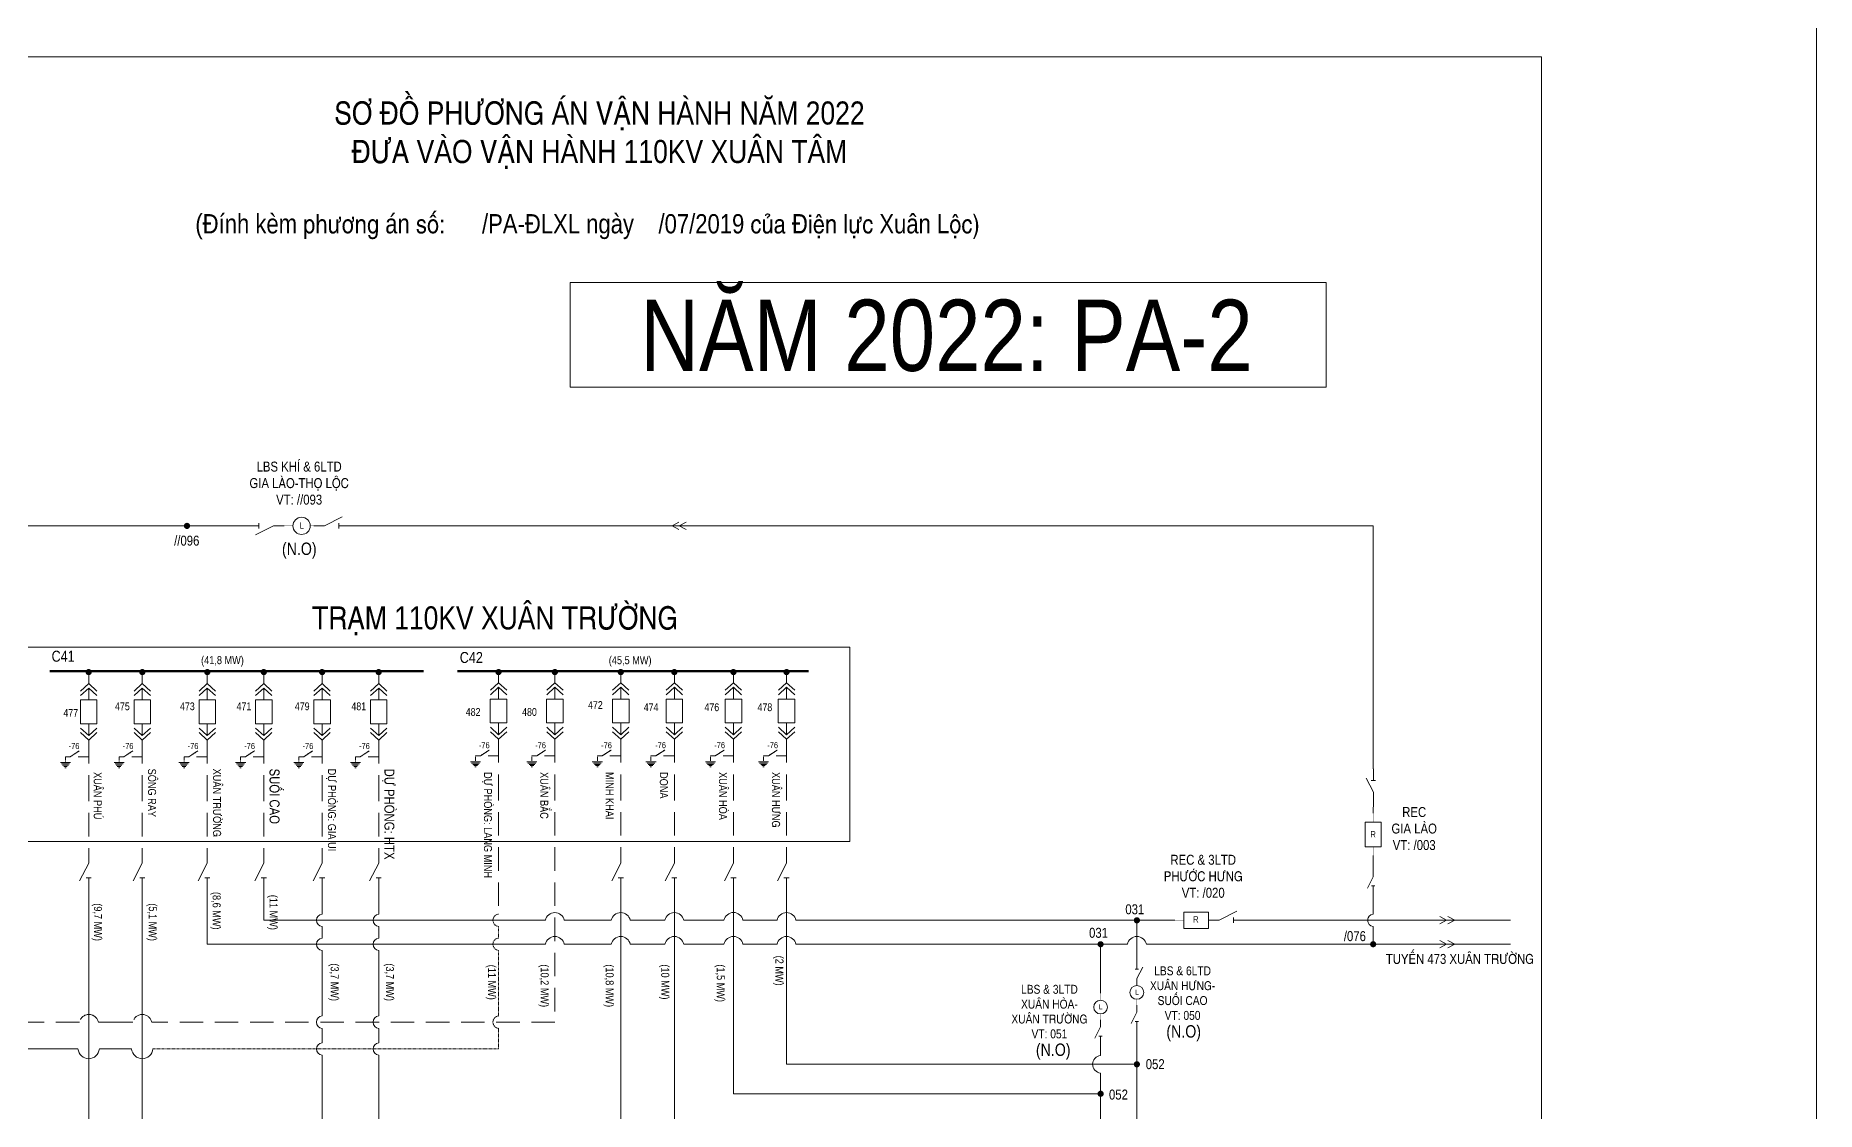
# Model space of a CAD drawing. Header units: inches. Extents: x 2152 to 4977, y -3144 to -873.
# Drawn here: x 4597.3 to 4977, y -1571 to -1341.6 of the extents above; entities that cross this region are included whole.
import ezdxf
from ezdxf.enums import TextEntityAlignment as Align

# ---------------------------------------------------------------- set-up
doc = ezdxf.new("R2010")
doc.units = ezdxf.units.IN
doc.header["$LTSCALE"] = 0.2
doc.header["$MEASUREMENT"] = 0
doc.linetypes.add('DASHED', pattern=[0.75, 0.5, -0.25])
doc.layers.get('0').update_dxf_attribs({"lineweight": 5})
for name, color, linetype, lineweight in [('Cap ngam', 1, 'DASHED', 15), ('Day 110kV', 4, 'Continuous', 13), ('Day 22kV', 1, 'Continuous', 13), ('Khung', 7, 'Continuous', 13), ('Text', 7, 'Continuous', 9), ('Thiet bi', 3, 'Continuous', 9), ('Tuyen 475', 6, 'Continuous', 13)]:
    doc.layers.add(name, color=color, linetype=linetype, lineweight=lineweight)
doc.styles.add('V-H-C', font='VHELVCN.TTF')
doc.styles.add('V-H-C-B', font='VHELVCB.TTF')

# ---------------------------------------------------------------- blocks, each defined once
blk = doc.blocks.new('MAT CAT')
at = {"color": 0}
for points in [[(-0.97, 5.81), (0, 6.7), (0.97, 5.81)], [(-0.97, 5.28), (0, 6.17), (0.97, 5.28)], [(0, 4.76), (0, 6.17)], [(-0.97, 1.42), (0, 0.53), (0.97, 1.42)], [(-0.97, 0.89), (0, 0), (0.97, 0.89)], [(0, 1.94), (0, 0.53)]]:
    blk.add_lwpolyline(points, dxfattribs=at)
blk.add_lwpolyline([(-0.98, 4.76), (0.98, 4.76), (0.98, 1.94), (-0.98, 1.94)], close=True, dxfattribs=at)
blk = doc.blocks.new('NOI DAT')
at = {"color": 0}
for points in [[(0.6, 0), (-0.6, 0)], [(-0.47, -0.15), (0.47, -0.15)], [(-0.34, -0.31), (0.34, -0.31)], [(-0.21, -0.46), (0.21, -0.46)], [(-0.08, -0.62), (0.08, -0.62)]]:
    blk.add_lwpolyline(points, dxfattribs=at)
blk = doc.blocks.new('DTD MC')
at = {"layer": 'Day 110kV', "color": 1, "linetype": 'DASHED'}
blk.add_lwpolyline([(1377.92, 454.43), (1374.95, 452.52), (1373.34, 452.52), (1373.34, 450.53)], dxfattribs=at)
at = {"layer": 'Thiet bi'}
for points in [[(1373.34, 452.52), (1374.95, 452.52), (1377.92, 454.43)], [(1381.08, 452.52), (1377.54, 452.52)]]:
    blk.add_lwpolyline(points, dxfattribs=at)
at = {"layer": 'Thiet bi', "xscale": 2.809729812779096, "yscale": 2.809729812779096, "zscale": 2.809729812779032}
blk.add_blockref('NOI DAT', (1373.34, 450.53), dxfattribs=at)
blk = doc.blocks.new('ALTD')
at = {"color": 0}
for points in [[(3.38, 1.08), (1.27, 0), (0, 0)], [(2.99, 0.31), (2.99, -0.31)], [(2.99, 0), (4.73, 0)]]:
    blk.add_lwpolyline(points, dxfattribs=at)

msp = doc.modelspace()

# ---------------------------------------------------------------- linework, layer by layer
at = {"layer": 'Cap ngam', "linetype": 'DASHED', "ltscale": 50, "elevation": 0.2}
for points in [[(4608.61, -1491.83), (4608.61, -1499.89), (4608.61, -1499.89), (4608.61, -1515.81)], [(4620.04, -1491.83), (4620.04, -1499.89), (4620.04, -1499.89), (4620.04, -1515.81)], [(4633.9, -1491.83), (4633.9, -1499.89), (4633.9, -1499.89), (4633.9, -1515.81), (4633.9, -1515.81)], [(4645.95, -1491.83), (4645.95, -1499.89), (4645.95, -1499.89), (4645.95, -1515.81), (4645.95, -1515.81)], [(4658.39, -1491.83), (4658.39, -1499.89), (4658.39, -1499.89), (4658.39, -1515.81), (4658.39, -1515.81)], [(4670.45, -1491.83), (4670.45, -1499.89), (4670.45, -1499.89), (4670.45, -1515.81), (4670.45, -1515.81)], [(4696.01, -1491.65), (4696.01, -1499.7), (4696.01, -1499.7), (4696.01, -1528.95), (4696.01, -1528.95)], [(4708.02, -1491.65), (4708.02, -1499.7), (4708.02, -1499.7), (4708.02, -1552.01)], [(4722.08, -1491.65), (4722.08, -1499.7), (4722.08, -1499.7), (4722.08, -1515.81)], [(4733.51, -1491.65), (4733.51, -1499.7), (4733.51, -1499.7), (4733.51, -1515.81)], [(4746.11, -1491.65), (4746.11, -1499.7), (4746.11, -1499.7), (4746.11, -1515.81)], [(4757.43, -1491.65), (4757.43, -1499.7), (4757.43, -1499.7), (4757.43, -1515.81)]]:
    msp.add_lwpolyline(points, dxfattribs=at)
at = {"layer": 'Cap ngam', "elevation": 0.2}
for points in [[(4696.01, -1528.95), (4696.01, -1528.95, 0.899221), (4696.01, -1531.6)], [(4696.01, -1534.06), (4696.01, -1534.06, 0.899221), (4696.01, -1536.71)], [(4696.01, -1550.68), (4696.01, -1550.68, 0.899221), (4696.01, -1553.33)]]:
    msp.add_lwpolyline(points, format="xyb", dxfattribs=at)
for points in [[(4696.01, -1531.6), (4696.01, -1534.06)], [(4696.01, -1536.71), (4696.01, -1550.68)], [(4696.01, -1553.33), (4696.01, -1557.72), (4622.32, -1557.72)]]:
    msp.add_lwpolyline(points, dxfattribs=at)
at = {"layer": 'Cap ngam', "linetype": 'DASHED', "ltscale": 50, "elevation": 0.2}
for points in [[(4613.42, -1552.01), (4610.67, -1552.01, 0.818695), (4606.63, -1552.01), (4594.6, -1552.01)], [(4708.02, -1552.01), (4622.05, -1552.01, 0.818695), (4618.02, -1552.01), (4613.42, -1552.01)]]:
    msp.add_lwpolyline(points, format="xyb", dxfattribs=at)
at = {"layer": 'Day 22kV'}
for p, q in [((4645.95, -1524.31, 0.2), (4645.95, -1530.27, 0.2)), ((4722.08, -1524.31, 0.2), (4722.08, -1699.7, 0.2)), ((4733.51, -1524.31, 0.2), (4733.51, -1699.83, 0.2)), ((4645.95, -1530.27, 0.2), (4702.85, -1530.27, 0.2)), ((4762.25, -1530.27, 0.2), (4840.26, -1530.27, 0.2)), ((4855.9, -1530.27, 0.2), (4911.8, -1530.27, 0.2)), ((4645.95, -1535.38, 0.2), (4702.85, -1535.38, 0.2)), ((4824.4, -1545.81, 0.2), (4824.4, -1535.38, 0.2)), ((4832.14, -1553.84, 0.2), (4832.14, -1560.99, 0.2))]:
    msp.add_line(p, q, dxfattribs=at)
msp.add_lwpolyline([(4372.45, -1346.11), (4918.45, -1346.11), (4918.45, -1732.21), (4372.45, -1732.21)], close=True, dxfattribs=at)
at = {"layer": 'Day 22kV', "elevation": 0.2}
for points in [[(4641.78, -1446.15), (4550.44, -1446.15), (4550.44, -1486.39), (4519.49, -1486.39)], [(4882.53, -1497.99), (4882.53, -1446.15), (4665.09, -1446.15)], [(4696.01, -1479.61), (4696.01, -1477.15)], [(4708.02, -1479.61), (4708.02, -1477.15)], [(4722.08, -1479.61), (4722.08, -1477.15)], [(4733.51, -1479.6), (4733.51, -1477.14)], [(4746.11, -1479.6), (4746.11, -1477.14)], [(4757.43, -1479.6), (4757.43, -1477.14)], [(4608.61, -1479.79), (4608.61, -1477.33)], [(4620.04, -1479.79), (4620.04, -1477.33)], [(4633.9, -1479.79), (4633.9, -1477.33)], [(4645.95, -1479.79), (4645.95, -1477.33)], [(4658.39, -1479.79), (4658.39, -1477.33)], [(4670.45, -1479.79), (4670.45, -1477.33)], [(4882.53, -1507.46), (4882.58, -1504.79)], [(4608.61, -1524.31), (4608.61, -1624.12), (4504.52, -1624.12)], [(4633.9, -1524.31), (4633.9, -1535.38), (4645.95, -1535.38)], [(4670.45, -1524.31), (4670.45, -1528.95)], [(4746.11, -1524.31), (4746.11, -1567.27), (4824.41, -1567.27), (4824.41, -1635.63)], [(4757.43, -1524.31), (4757.43, -1560.99), (4832.14, -1560.99), (4832.14, -1576.11)], [(4670.45, -1531.6), (4670.45, -1534.06)], [(4658.39, -1536.71), (4658.39, -1550.68)], [(4670.45, -1536.71), (4670.45, -1550.68)], [(4658.39, -1553.33), (4658.39, -1556.4)], [(4670.45, -1553.33), (4670.45, -1556.4)], [(4606.33, -1557.72), (4594.29, -1557.72)], [(4617.76, -1557.72), (4610.89, -1557.72)], [(4670.45, -1559.04), (4670.45, -1573.53)]]:
    msp.add_lwpolyline(points, dxfattribs=at)
at = {"layer": 'Day 22kV', "const_width": 0.647, "elevation": 0.2}
for points in [[(4629.57, -1445.82, 1), (4629.57, -1446.49, 1), (4629.57, -1445.82, 2.414214)], [(4832.14, -1529.94, 1), (4832.14, -1530.61, 1), (4832.14, -1529.94, 2.414214)], [(4824.4, -1535.05, 1), (4824.4, -1535.71, 1), (4824.4, -1535.05, 2.414214)], [(4882.53, -1535.05, 1), (4882.53, -1535.71, 1), (4882.53, -1535.05, 2.414214)], [(4832.14, -1560.65, 1), (4832.14, -1561.32, 1), (4832.14, -1560.65, 2.414214)], [(4824.41, -1566.94, 1), (4824.41, -1567.61, 1), (4824.41, -1566.94, 2.414214)]]:
    msp.add_lwpolyline(points, format="xyb", dxfattribs=at)
at = {"layer": 'Day 22kV', "const_width": 0.539, "elevation": 0.2}
msp.add_lwpolyline([(4600.26, -1477.14), (4680.01, -1477.14)], dxfattribs=at)
at = {"layer": 'Day 22kV', "color": 2, "const_width": 0.647, "elevation": 0.2}
for points in [[(4608.61, -1477, 1), (4608.61, -1477.67, 1), (4608.61, -1477, 2.414214)], [(4620.04, -1477, 1), (4620.04, -1477.67, 1), (4620.04, -1477, 2.414214)], [(4633.9, -1477, 1), (4633.9, -1477.67, 1), (4633.9, -1477, 2.414214)], [(4645.95, -1477, 1), (4645.95, -1477.67, 1), (4645.95, -1477, 2.414214)], [(4658.39, -1477, 1), (4658.39, -1477.67, 1), (4658.39, -1477, 2.414214)], [(4670.45, -1477, 1), (4670.45, -1477.67, 1), (4670.45, -1477, 2.414214)]]:
    msp.add_lwpolyline(points, format="xyb", dxfattribs=at)
at = {"layer": 'Day 22kV', "color": 5, "const_width": 0.539, "elevation": 0.2}
msp.add_lwpolyline([(4687.2, -1477.14), (4762.16, -1477.14)], dxfattribs=at)
at = {"layer": 'Day 22kV', "color": 5, "const_width": 0.647, "elevation": 0.2}
for points in [[(4696.01, -1477, 1), (4696.01, -1477.67, 1), (4696.01, -1477, 2.414214)], [(4708.02, -1477, 1), (4708.02, -1477.67, 1), (4708.02, -1477, 2.414214)], [(4722.08, -1477, 1), (4722.08, -1477.67, 1), (4722.08, -1477, 2.414214)], [(4733.51, -1477, 1), (4733.51, -1477.67, 1), (4733.51, -1477, 2.414214)], [(4746.11, -1477, 1), (4746.11, -1477.67, 1), (4746.11, -1477, 2.414214)], [(4757.43, -1477, 1), (4757.43, -1477.67, 1), (4757.43, -1477, 2.414214)]]:
    msp.add_lwpolyline(points, format="xyb", dxfattribs=at)
at = {"layer": 'Day 22kV', "elevation": 0.2}
for points in [[(4620.04, -1524.31), (4620.04, -1617.68), (4610.67, -1617.68, 0.818695), (4606.63, -1617.68), (4579.46, -1617.68)], [(4658.39, -1524.31), (4658.39, -1528.94, 0.899221), (4658.39, -1531.59), (4658.39, -1534.06)], [(4670.45, -1528.95), (4670.45, -1528.95, 0.899221), (4670.45, -1531.6)], [(4714.28, -1530.27), (4710.04, -1530.27, 0.818695), (4706.01, -1530.27), (4702.85, -1530.27)], [(4728.34, -1530.27), (4724.09, -1530.27, 0.818695), (4720.06, -1530.27), (4714.28, -1530.27)], [(4739.21, -1530.27), (4735.52, -1530.27, 0.818695), (4731.49, -1530.27), (4728.34, -1530.27)], [(4752.26, -1530.27), (4748.13, -1530.27, 0.818695), (4744.09, -1530.27), (4739.21, -1530.27)], [(4762.25, -1530.27), (4759.44, -1530.27, 0.818695), (4755.41, -1530.27), (4752.26, -1530.27)], [(4882.53, -1528.94), (4882.53, -1528.94, 0.899221), (4882.53, -1531.59)], [(4658.39, -1534.06), (4658.39, -1534.06, 0.899221), (4658.39, -1536.71)], [(4670.45, -1534.06), (4670.45, -1534.06, 0.899221), (4670.45, -1536.71)], [(4714.28, -1535.38), (4710.04, -1535.38, 0.818695), (4706.01, -1535.38), (4702.85, -1535.38)], [(4728.34, -1535.38), (4724.09, -1535.38, 0.818695), (4720.06, -1535.38), (4714.28, -1535.38)], [(4739.21, -1535.38), (4735.52, -1535.38, 0.818695), (4731.49, -1535.38), (4728.34, -1535.38)], [(4752.26, -1535.38), (4748.13, -1535.38, 0.818695), (4744.09, -1535.38), (4739.21, -1535.38)], [(4826.98, -1535.38), (4759.44, -1535.38, 0.818695), (4755.41, -1535.38), (4752.26, -1535.38)], [(4911.8, -1535.38), (4834.16, -1535.38, 0.818695), (4830.13, -1535.38), (4826.98, -1535.38)], [(4658.39, -1550.68), (4658.39, -1550.68, 0.899221), (4658.39, -1553.33)], [(4670.45, -1550.68), (4670.45, -1550.68, 0.899221), (4670.45, -1553.33)], [(4658.39, -1556.4), (4658.39, -1556.4, 0.899221), (4658.39, -1559.04)], [(4670.45, -1556.4), (4670.45, -1556.4, 0.899221), (4670.45, -1559.04)], [(4606.33, -1557.72), (4606.33, -1557.72, 0.907624), (4610.89, -1557.72), (4610.89, -1557.72)], [(4617.76, -1557.72), (4617.76, -1557.72, 0.907624), (4622.32, -1557.72), (4622.32, -1557.72)], [(4658.39, -1559.04), (4658.39, -1574.86), (4719.79, -1574.86, 0.907624), (4724.35, -1574.86), (4731.23, -1574.86)]]:
    msp.add_lwpolyline(points, format="xyb", dxfattribs=at)
at = {"layer": 'Khung'}
msp.add_lwpolyline([(4314.4, -873.17), (4977.05, -873.17), (4977.05, -1779.16), (4314.4, -1779.16)], close=True, dxfattribs=at)
for points, elevation in [([(4711.27, -1394.21), (4872.49, -1394.21), (4872.49, -1416.57), (4711.27, -1416.57)], 2.59), ([(4573.25, -1472.01), (4770.9, -1472.01), (4770.9, -1513.5), (4573.25, -1513.5)], 0.04)]:
    msp.add_lwpolyline(points, close=True, dxfattribs=dict(at, elevation=elevation))
at = {"layer": 'Text', "color": 1, "linetype": 'Continuous', "elevation": 0.2}
for points in [[(4882.53, -1519.51), (4882.53, -1516.48)], [(4882.53, -1528.94), (4882.53, -1524.95)], [(4882.53, -1535.38), (4882.53, -1531.59)]]:
    msp.add_lwpolyline(points, dxfattribs=at)
at = {"layer": 'Thiet bi'}
for p, q in [((4733.04, -1446.15, 0.2), (4734.49, -1445.38, 0.2)), ((4733.04, -1446.15, 0.2), (4734.49, -1446.93, 0.2)), ((4734.56, -1446.15, 0.2), (4736.01, -1445.38, 0.2)), ((4734.56, -1446.15, 0.2), (4736.01, -1446.93, 0.2)), ((4898.2, -1530.27, 0.2), (4896.75, -1529.5, 0.2)), ((4898.2, -1530.27, 0.2), (4896.75, -1531.05, 0.2)), ((4899.92, -1530.27, 0.2), (4898.47, -1529.5, 0.2)), ((4899.92, -1530.27, 0.2), (4898.47, -1531.05, 0.2)), ((4898.2, -1535.39, 0.2), (4896.75, -1534.61, 0.2)), ((4898.2, -1535.39, 0.2), (4896.75, -1536.16, 0.2)), ((4899.92, -1535.39, 0.2), (4898.47, -1534.61, 0.2)), ((4899.92, -1535.39, 0.2), (4898.47, -1536.16, 0.2))]:
    msp.add_line(p, q, dxfattribs=at)
at = {"layer": 'Thiet bi', "color": 1, "elevation": 0.2}
for points in [[(4650.28, -1446.15, 0.064, 0.064, 0), (4652.17, -1446.15, 0.32, 0.32, 0)], [(4655.84, -1446.15, 0.064, 0.064, 0), (4657.73, -1446.15, 0.32, 0.32, 0)], [(4840.26, -1530.27, 0.064, 0.064, 0), (4842.15, -1530.27, 0.32, 0.32, 0)], [(4847.4, -1530.27, 0.064, 0.064, 0), (4849.28, -1530.27, 0.32, 0.32, 0)]]:
    msp.add_lwpolyline(points, format="xyseb", dxfattribs=at)
at = {"layer": 'Thiet bi'}
for points, elevation in [([(4882.53, -1507.46, 0.064, 0.064, 0), (4882.53, -1509.34, 0.32, 0.32, 0)], -0.44), ([(4882.53, -1514.6, 0.064, 0.064, 0), (4882.53, -1516.48, 0.32, 0.32, 0)], -0.44), ([(4832.14, -1542.69, 0.0512, 0.0512, 0), (4832.14, -1544.19, 0.256, 0.256, 0)], 0.2), ([(4824.4, -1545.81, 0.0512, 0.0512, 0), (4824.4, -1547.31, 0.256, 0.256, 0)], 0.2), ([(4832.14, -1547.13, 0.0512, 0.0512, 0), (4832.14, -1548.64, 0.256, 0.256, 0)], 0.2), ([(4824.4, -1550.25, 0.0512, 0.0512, 0), (4824.4, -1551.76, 0.256, 0.256, 0)], 0.2)]:
    msp.add_lwpolyline(points, format="xyseb", dxfattribs=dict(at, elevation=elevation))
at = {"layer": 'Thiet bi', "lineweight": 20, "ltscale": 10, "elevation": -0.44}
msp.add_lwpolyline([(4884.25, -1509.34), (4884.25, -1514.6), (4880.82, -1514.6), (4880.82, -1509.34), (4884.25, -1509.34)], dxfattribs=at)
at = {"layer": 'Thiet bi', "color": 1, "lineweight": 20, "ltscale": 10, "elevation": 0.2}
msp.add_lwpolyline([(4842.15, -1528.56), (4847.4, -1528.56), (4847.4, -1531.99), (4842.15, -1531.99), (4842.15, -1528.56)], dxfattribs=at)
at = {"layer": 'Thiet bi', "color": 1, "lineweight": 20, "ltscale": 10}
msp.add_circle((4654.01, -1446.15, 0.84), 1.84, dxfattribs=at)
at = {"layer": 'Thiet bi', "lineweight": 20, "ltscale": 10}
for centre in [(4832.14, -1545.66, 0.71), (4824.4, -1548.78, 0.71)]:
    msp.add_circle(centre, 1.47, dxfattribs=at)
at = {"layer": 'Tuyen 475', "color": 1, "linetype": 'Continuous', "elevation": 0.2}
msp.add_lwpolyline([(4832.14, -1530.27), (4832.14, -1538.73)], dxfattribs=at)
msp.add_lwpolyline([(4824.4, -1556.29), (4824.37, -1559.1, 0.880264), (4824.37, -1562.88), (4824.41, -1567.27), (4824.41, -1567.27)], format="xyb", dxfattribs=at)

# ---------------------------------------------------------------- block references
at = {"layer": 'Day 110kV', "color": 1, "linetype": 'DASHED', "xscale": 0.6399999999998727, "yscale": 0.6399999999998727, "zscale": 0.6400000000000001}
for p in [(3724.72, -1784.99, 0.2), (3736.15, -1784.99, 0.2), (3750.01, -1784.99, 0.2), (3762.07, -1784.99, 0.2), (3774.5, -1784.99, 0.2), (3786.56, -1784.99, 0.2), (3812.18, -1784.8, 0.2), (3824.19, -1784.8, 0.2), (3838.15, -1784.8, 0.2), (3849.58, -1784.8, 0.2), (3862.27, -1784.8, 0.2), (3873.59, -1784.8, 0.2)]:
    msp.add_blockref('DTD MC', p, dxfattribs=at)
at = {"layer": 'Thiet bi'}
for p, xscale, yscale, zscale, rotation in [((4650.28, -1446.15, 0.2), 1.798227080178549, 1.798227080178549, 1.79822708017858, 180), ((4882.58, -1504.79, -0.44), 1.438581664143157, 1.438581664143157, 1.438581664142865, 90), ((4608.61, -1515.81, 0.2), -1.798227080178549, 1.798227080179004, 1.79822708017858, 90), ((4620.04, -1515.81, 0.2), -1.798227080178549, 1.798227080179004, 1.79822708017858, 90), ((4633.9, -1515.81, 0.2), -1.798227080178549, 1.798227080179004, 1.79822708017858, 90), ((4645.95, -1515.81, 0.2), -1.798227080178549, 1.798227080179004, 1.79822708017858, 90), ((4658.39, -1515.81, 0.2), -1.798227080178549, 1.798227080179004, 1.79822708017858, 90), ((4670.45, -1515.81, 0.2), -1.798227080178549, 1.798227080179004, 1.79822708017858, 90), ((4722.08, -1515.81, 0.2), -1.798227080178549, 1.798227080179004, 1.79822708017858, 90), ((4733.51, -1515.81, 0.2), -1.798227080178549, 1.798227080179004, 1.79822708017858, 90), ((4746.11, -1515.81, 0.2), -1.798227080178549, 1.798227080179004, 1.79822708017858, 90), ((4757.43, -1515.81, 0.2), -1.798227080178549, 1.798227080179004, 1.79822708017858, 90), ((4882.53, -1519.51, 0.2), -1.150865331314435, 1.150865331314435, 1.150865331314292, 89.99999999997739), ((4832.14, -1544.17, 0.2), -1.150865331314435, 1.150865331314435, 1.150865331314292, 269.9999999999774), ((4832.14, -1548.4, 0.2), -1.150865331314435, 1.150865331314435, 1.150865331314292, 89.99999999997739), ((4824.4, -1551.52, 0.2), -1.150865331314435, 1.150865331314435, 1.150865331314292, 89.99999999997739)]:
    msp.add_blockref('ALTD', p, dxfattribs=dict(at, xscale=xscale, yscale=yscale, zscale=zscale, rotation=rotation))
at = {"layer": 'Thiet bi', "xscale": 1.798227080178549, "yscale": 1.798227080179004, "zscale": 1.79822708017858}
for name, p in [('ALTD', (4656.59, -1446.15, 0.2)), ('MAT CAT', (4608.61, -1491.83, 0.2)), ('MAT CAT', (4620.04, -1491.83, 0.2)), ('MAT CAT', (4633.9, -1491.83, 0.2)), ('MAT CAT', (4645.95, -1491.83, 0.2)), ('MAT CAT', (4658.39, -1491.83, 0.2)), ('MAT CAT', (4670.45, -1491.83, 0.2)), ('MAT CAT', (4696.01, -1491.65, 0.2)), ('MAT CAT', (4708.02, -1491.65, 0.2)), ('MAT CAT', (4722.08, -1491.65, 0.2)), ('MAT CAT', (4733.51, -1491.65, 0.2)), ('MAT CAT', (4746.11, -1491.65, 0.2)), ('MAT CAT', (4757.43, -1491.65, 0.2))]:
    msp.add_blockref(name, p, dxfattribs=at)
at = {"layer": 'Thiet bi', "color": 1, "xscale": 1.798227080178693, "yscale": 1.798227080178776, "zscale": 1.79822708017858, "rotation": 0.002908898900815758}
msp.add_blockref('ALTD', (4847.4, -1530.27, 0.2), dxfattribs=at)

# ---------------------------------------------------------------- texts
at = {"layer": 'Text', "color": 1, "style": 'V-H-C-B'}
for p in [(4653.52, -1452.35), (4842.12, -1555.29), (4814.3, -1559.2)]:
    msp.add_text('(N.O)', height=2.639, dxfattribs=at).set_placement(p, align=Align.CENTER)
at = {"layer": 'Text', "style": 'V-H-C-B'}
for s, height, p in [('C41', 2.338, (4600.7, -1475.12, 0.2)), ('C42', 2.338, (4687.75, -1475.39, 0.2)), ('(41,8 MW)', 1.706, (4632.58, -1475.64, 0.4)), ('(45,5 MW)', 1.706, (4719.52, -1475.65, 0.4)), ('475', 1.648, (4614.22, -1485.46, 0.2)), ('473', 1.648, (4628.08, -1485.46, 0.2)), ('471', 1.648, (4640.14, -1485.46, 0.2)), ('479', 1.648, (4652.57, -1485.46, 0.2)), ('481', 1.648, (4664.63, -1485.46, 0.2)), ('472', 1.648, (4715.09, -1485.19, 0.2)), ('474', 1.648, (4726.97, -1485.66, 0.2)), ('476', 1.648, (4739.92, -1485.66, 0.2)), ('478', 1.648, (4751.23, -1485.66, 0.2)), ('477', 1.648, (4603.21, -1486.86, 0.2)), ('482', 1.648, (4689.02, -1486.67, 0.2)), ('480', 1.648, (4701.03, -1486.67, 0.2)), ('-76', 1.268, (4691.82, -1493.57, 0.2)), ('-76', 1.268, (4703.83, -1493.57, 0.2)), ('-76', 1.268, (4717.89, -1493.57, 0.2)), ('-76', 1.268, (4729.42, -1493.56, 0.2)), ('-76', 1.268, (4742.02, -1493.56, 0.2)), ('-76', 1.268, (4753.33, -1493.56, 0.2)), ('-76', 1.268, (4604.34, -1493.75, 0.2)), ('-76', 1.268, (4615.86, -1493.75, 0.2)), ('-76', 1.268, (4629.72, -1493.75, 0.2)), ('-76', 1.268, (4641.78, -1493.75, 0.2)), ('-76', 1.268, (4654.21, -1493.75, 0.2)), ('-76', 1.268, (4666.27, -1493.75, 0.2))]:
    msp.add_text(s, height=height, dxfattribs=at).set_placement(p)
at = {"layer": 'Text'}
for s, height, style, p in [('XUAÂN PHUÙ', 1.706, 'V-H-C-B', (4609.69, -1498.66, 0.2)), ('SOÂNG RAY', 1.706, 'V-H-C-B', (4621.27, -1497.93, 0.2)), ('XUAÂN TRÖÔØNG', 1.7065, 'V-H-C-B', (4635.13, -1497.93, 0.2)), ('SUOÁI CAO', 2.113, 'V-H-C', (4647.19, -1497.93, 0.2)), ('DÖÏ PHOØNG: GIA UI', 1.7065, 'V-H-C-B', (4659.63, -1497.93, 0.2)), ('DÖÏ PHOØNG: HTX', 2.1129, 'V-H-C', (4671.68, -1497.93, 0.2)), ('DÖÏ PHOØNG: LANG MINH', 1.7065, 'V-H-C-B', (4692.9, -1498.66, 0.2)), ('XUAÂN BAÉC', 1.706, 'V-H-C-B', (4704.91, -1498.66, 0.2)), ('MINH KHAI', 1.706, 'V-H-C-B', (4718.86, -1498.66, 0.2)), ('DONA', 1.706, 'V-H-C-B', (4730.41, -1498.66, 0.2)), ('XUAÂN HOØA', 1.706, 'V-H-C-B', (4743.02, -1498.66, 0.2)), ('XUAÂN HÖNG', 1.706, 'V-H-C-B', (4754.33, -1498.66, 0.2)), ('(8,6 MW)', 1.706, 'V-H-C-B', (4635.04, -1524.23, 0.2)), ('(11 MW)', 1.706, 'V-H-C-B', (4647.18, -1524.84, 0.2)), ('(9,7 MW)', 1.706, 'V-H-C-B', (4609.74, -1526.65, 0.2)), ('(5,1 MW)', 1.706, 'V-H-C-B', (4621.43, -1526.65, 0.2)), ('(2 MW)', 1.706, 'V-H-C-B', (4755.07, -1537.82, 0.4)), ('(3,7 MW)', 1.706, 'V-H-C-B', (4660.23, -1539.46, 0.2)), ('(3,7 MW)', 1.706, 'V-H-C-B', (4672, -1539.46, 0.2)), ('(11 MW)', 1.706, 'V-H-C-B', (4693.76, -1539.75, 0.4)), ('(10,2 MW)', 1.706, 'V-H-C-B', (4705, -1539.68, 0.2)), ('(10,8 MW)', 1.706, 'V-H-C-B', (4718.86, -1539.68, 0.2)), ('(10 MW)', 1.706, 'V-H-C-B', (4730.71, -1539.68, 0.2)), ('(1,5 MW)', 1.706, 'V-H-C-B', (4742.56, -1539.68, 0.2))]:
    msp.add_text(s, height=height, rotation=270, dxfattribs=dict(at, style=style)).set_placement(p)
at = {"layer": 'Text', "attachment_point": 5, "style": 'V-H-C'}
for s, insert, char_height, width in [('SÔ ÑOÀ PHÖÔNG AÙN VAÄN HAØNH NAÊM 2022\\PÑÖA VAØO VAÄN HAØNH 110KV XUAÂN TAÂM', (4717.53, -1362.81, 0.84), 4.9259, 175.4148), ('(Ñính keøm phöông aùn soá:      /PA-ÑLXL ngaøy    /07/2019 cuûa Ñieän löïc Xuaân Loäc)', (4714.99, -1382.34, 0.84), 4.1049, 160.7479), ('NAÊM 2022: PA-2', (4791.54, -1405.61, 2.59), 15.2004, 541.3015), ('LBS KHÍ & 6LTD\\PGIA LAØO-THOÏ LOÄC\\PVT: //093', (4653.49, -1437.04, 0.31), 2.1129, 24.2559), ('//096', (4629.52, -1449.31, 0.2), 2.113, 24.2559), ('TRAÏM 110KV XUAÂN TRÖÔØNG', (4695.27, -1466.39, 0.84), 4.9259, 164.9323), ('REC\\PGIA LAØO\\PVT: /003', (4891.28, -1510.72, -0.44), 2.113, 24.2559), ('REC & 3LTD\\PPHÖÔÙC HÖNG\\PVT: /020', (4846.29, -1520.9, 0.2), 2.1129, 31.9062), ('031', (4831.7, -1527.94, 0.2), 2.113, 31.9062), ('031', (4823.96, -1532.96, 0.2), 2.113, 31.9062), ('/076', (4878.63, -1533.67, 0.2), 2.113, 31.9062), ('TUYEÁN 473 XUAÂN TRÖÔØNG', (4901.03, -1538.54), 2.1129, 51.9495), ('LBS & 6LTD\\PXUAÂN HÖNG-\\PSUOÁI CAO\\PVT: 050', (4841.89, -1545.82, 0.2), 1.9016, 28.7156), ('LBS & 3LTD\\PXUAÂN HOØA-\\PXUAÂN TRÖÔØNG\\PVT: 051', (4813.49, -1549.76, 0.18), 1.9016, 61.1537), ('052', (4836.05, -1560.97, 0.2), 2.113, 31.9062), ('052', (4828.21, -1567.46, 0.2), 2.113, 31.9062)]:
    msp.add_mtext(s, dxfattribs=dict(at, insert=insert, char_height=char_height, width=width))
at = {"layer": 'Thiet bi', "color": 1, "char_height": 1.35, "width": 18.0356, "attachment_point": 5, "style": 'V-H-C'}
for s, insert in [('L', (4654.04, -1446.09, 0.2)), ('R', (4844.72, -1530.08, 0.2))]:
    msp.add_mtext(s, dxfattribs=dict(at, insert=insert))
at = {"layer": 'Thiet bi', "attachment_point": 5, "style": 'V-H-C'}
for s, insert, char_height, width in [('R', (4882.52, -1511.93, -0.44), 1.35, 18.0356), ('L', (4832.17, -1545.61, 0.2), 1.08, 14.4285), ('L', (4824.43, -1548.73, 0.2), 1.08, 14.4285)]:
    msp.add_mtext(s, dxfattribs=dict(at, insert=insert, char_height=char_height, width=width))

doc.saveas('drawing.dxf')
